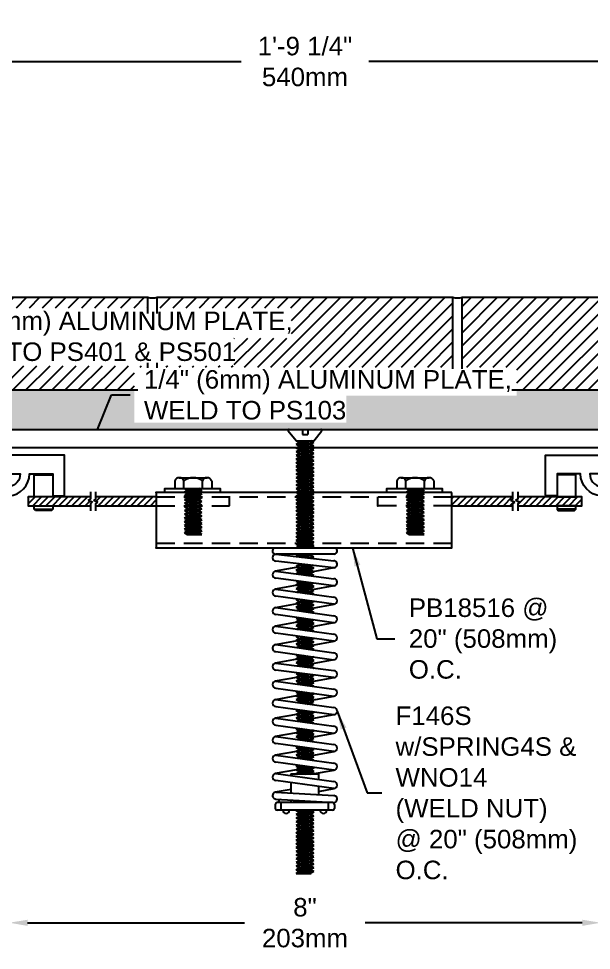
# Model space of a CAD drawing. Header units: inches. Extents: x -6.7 to 44.3, y -5.6 to 9.
# Drawn here: x 4.55 to 12.29, y -5.4 to 7.19 of the extents above; entities that cross this region are included whole.
import ezdxf

# ---------------------------------------------------------------- set-up
doc = ezdxf.new("R2010")
doc.units = ezdxf.units.IN
doc.header["$MEASUREMENT"] = 0
doc.linetypes.add('HIDDEN', pattern=[0.375, 0.25, -0.125])
for name, color, linetype in [('ANCHORS', 4, 'Continuous'), ('CONDITIONS', 1, 'Continuous'), ('DIMENSIONS', 3, 'Continuous'), ('METALS', 7, 'Continuous'), ('TEXT', 2, 'Continuous')]:
    doc.layers.add(name, color=color, linetype=linetype)
doc.styles.add('ARIAL', font='arial.ttf')
doc.dimstyles.new('Arial', dxfattribs={"dimtxt": 0.25, "dimasz": 0.25, "dimexe": 0.25, "dimexo": 0.25, "dimgap": 0.25, "dimtad": 0, "dimtih": 1, "dimtoh": 1, "dimdec": 4, "dimzin": 3, "dimdsep": 46, "dimlunit": 4, "dimtxsty": 'ARIAL', "dimcen": 0.25, "dimadec": 0, "dimazin": 0, "dimtfac": 1, "dimtdec": 4, "dimtofl": 0, "dimtmove": 0, "dimatfit": 3, "dimfxl": 0, "dimfrac": 2, "dimtolj": 1, "dimtzin": 0, "dimarcsym": 0})
pattern_1 = [(45, (-19.82421, -20.599275), (-0.04419417, 0.04419417), [])]

# ---------------------------------------------------------------- blocks, each defined once
blk = doc.blocks.new('PS501')
blk.add_lwpolyline([(1.25, 0.001, 0.389325), (1.524, 0.3), (1.839, 0.3), (1.839, 0), (1.979, 0, 0.414214), (1.999, 0.02), (1.999, 0.55), (0.75, 0.55), (0.75, 0.425), (0, 0.425), (0, 0.3), (1.399, 0.3, -0.371701), (1.25, 0.127), (1.25, 0.001)], format="xyb", close=True)
blk = doc.blocks.new('*D14')
at = {"layer": 'Defpoints', "color": 0}
for p in [(4.42, -4.52), (12.42, -4.52), (12.42, -5.03)]:
    blk.add_point(p, dxfattribs=at)
at = {"layer": 'DIMENSIONS', "color": 0, "lineweight": -2}
for p, q in [((4.42, -4.77), (4.42, -5.28)), ((12.42, -4.77), (12.42, -5.28)), ((4.67, -5.03), (7.604, -5.03)), ((12.17, -5.03), (9.236, -5.03))]:
    blk.add_line(p, q, dxfattribs=at)
at = {"layer": 'DIMENSIONS', "color": 0}
for points in [[(4.67, -4.989), (4.67, -5.072), (4.42, -5.03)], [(12.17, -4.989), (12.17, -5.072), (12.42, -5.03)]]:
    blk.add_solid(points, dxfattribs=at)
at = {"layer": 'DIMENSIONS', "color": 0, "insert": (8.42, -5.03), "char_height": 0.25, "attachment_point": 5, "style": 'ARIAL'}
blk.add_mtext('\\A1;8"\\P203mm', dxfattribs=at)
blk = doc.blocks.new('*D16')
at = {"layer": 'Defpoints', "color": 0}
for p in [(19.06, 6.608), (-2.22, 3.423), (19.06, 3.423)]:
    blk.add_point(p, dxfattribs=at)
at = {"layer": 'DIMENSIONS', "color": 0, "lineweight": -2}
for p, q in [((-2.22, 3.673), (-2.22, 6.858)), ((19.06, 3.673), (19.06, 6.858)), ((-1.97, 6.608), (7.559, 6.608)), ((18.81, 6.608), (9.282, 6.608))]:
    blk.add_line(p, q, dxfattribs=at)
at = {"layer": 'DIMENSIONS', "color": 0}
for points in [[(-1.97, 6.649), (-1.97, 6.566), (-2.22, 6.608)], [(18.81, 6.649), (18.81, 6.566), (19.06, 6.608)]]:
    blk.add_solid(points, dxfattribs=at)
at = {"layer": 'DIMENSIONS', "color": 0, "insert": (8.42, 6.608), "char_height": 0.25, "attachment_point": 5, "style": 'ARIAL'}
blk.add_mtext('\\A1;1\'-9 1/4"\\P540mm', dxfattribs=at)
blk = doc.blocks.new('PIN')
for p, q in [((-0.11, 0.239), (0.14, 0.239)), ((-0.11, -0.226), (0.14, -0.226))]:
    blk.add_line(p, q)
for points in [[(-0.095, 0.254), (0.125, 0.254), (0.14, 0.239), (0.14, -0.057), (-0.11, -0.057), (-0.11, 0.239)], [(-0.095, -0.241), (-0.11, -0.226), (-0.11, -0.181), (0.14, -0.181), (0.14, -0.226), (0.125, -0.241)]]:
    blk.add_lwpolyline(points, close=True)
blk = doc.blocks.new('H1458S')
for p, q in [((-0.188, 0.144), (0.187, 0.144)), ((-0.25, 0.104), (-0.25, 0)), ((-0.25, 0), (0.25, 0)), ((-0.125, 0), (-0.125, 0.104)), ((-0.119, 0), (-0.085, -0.02)), ((-0.085, -0.02), (0.048, 0)), ((0.125, 0), (0.125, 0.104)), ((0.25, 0.104), (0.25, 0)), ((-0.119, -0.05), (0.119, -0.025)), ((-0.119, -0.05), (-0.085, -0.03)), ((-0.119, -0.05), (-0.085, -0.07)), ((-0.119, -0.1), (0.119, -0.075)), ((-0.119, -0.1), (-0.085, -0.08)), ((-0.119, -0.1), (-0.085, -0.12)), ((-0.119, -0.15), (0.119, -0.125)), ((-0.085, -0.03), (0.085, -0.005)), ((-0.085, -0.02), (-0.085, -0.03)), ((-0.085, -0.07), (0.085, -0.045)), ((-0.085, -0.08), (0.085, -0.055)), ((-0.085, -0.07), (-0.085, -0.08)), ((-0.085, -0.12), (0.085, -0.095)), ((-0.085, -0.13), (0.085, -0.105)), ((-0.085, -0.12), (-0.085, -0.13)), ((0.094, 0), (0.085, -0.005)), ((0.119, -0.025), (0.085, -0.005)), ((0.119, -0.025), (0.085, -0.045)), ((0.085, -0.045), (0.085, -0.055)), ((0.119, -0.075), (0.085, -0.055)), ((0.119, -0.075), (0.085, -0.095)), ((0.085, -0.095), (0.085, -0.105)), ((0.119, -0.125), (0.085, -0.105)), ((0.119, -0.125), (0.085, -0.145)), ((-0.119, -0.15), (-0.085, -0.13)), ((-0.119, -0.15), (-0.085, -0.17)), ((-0.119, -0.2), (0.119, -0.175)), ((-0.119, -0.2), (-0.085, -0.18)), ((-0.119, -0.2), (-0.085, -0.22)), ((-0.119, -0.25), (0.119, -0.225)), ((-0.119, -0.25), (-0.085, -0.23)), ((-0.119, -0.25), (-0.085, -0.27)), ((-0.085, -0.17), (0.085, -0.145)), ((-0.085, -0.18), (0.085, -0.155)), ((-0.085, -0.17), (-0.085, -0.18)), ((-0.085, -0.22), (0.085, -0.195)), ((-0.085, -0.23), (0.085, -0.205)), ((-0.085, -0.22), (-0.085, -0.23)), ((-0.085, -0.27), (0.085, -0.245)), ((0.085, -0.145), (0.085, -0.155)), ((0.119, -0.175), (0.085, -0.155)), ((0.119, -0.175), (0.085, -0.195)), ((0.085, -0.195), (0.085, -0.205)), ((0.119, -0.225), (0.085, -0.205)), ((0.119, -0.225), (0.085, -0.245)), ((0.085, -0.245), (0.085, -0.255)), ((-0.119, -0.3), (0.119, -0.275)), ((-0.119, -0.3), (-0.085, -0.28)), ((-0.119, -0.3), (-0.085, -0.32)), ((-0.119, -0.35), (0.119, -0.325)), ((-0.119, -0.35), (-0.085, -0.33)), ((-0.119, -0.35), (-0.085, -0.37)), ((-0.119, -0.4), (0.119, -0.375)), ((-0.085, -0.28), (0.085, -0.255)), ((-0.085, -0.27), (-0.085, -0.28)), ((-0.085, -0.32), (0.085, -0.295)), ((-0.085, -0.33), (0.085, -0.305)), ((-0.085, -0.32), (-0.085, -0.33)), ((-0.085, -0.37), (0.085, -0.345)), ((-0.085, -0.38), (0.085, -0.355)), ((-0.085, -0.37), (-0.085, -0.38)), ((0.119, -0.275), (0.085, -0.255)), ((0.119, -0.275), (0.085, -0.295)), ((0.085, -0.295), (0.085, -0.305)), ((0.119, -0.325), (0.085, -0.305)), ((0.119, -0.325), (0.085, -0.345)), ((0.085, -0.345), (0.085, -0.355)), ((0.119, -0.375), (0.085, -0.355)), ((0.119, -0.375), (0.085, -0.395)), ((-0.119, -0.4), (-0.085, -0.38)), ((-0.119, -0.4), (-0.085, -0.42)), ((-0.119, -0.45), (0.119, -0.425)), ((-0.119, -0.45), (-0.085, -0.43)), ((-0.119, -0.45), (-0.085, -0.47)), ((-0.119, -0.5), (0.119, -0.475)), ((-0.119, -0.5), (-0.085, -0.48)), ((-0.119, -0.5), (-0.085, -0.52)), ((-0.085, -0.42), (0.085, -0.395)), ((-0.085, -0.43), (0.085, -0.405)), ((-0.085, -0.42), (-0.085, -0.43)), ((-0.085, -0.47), (0.085, -0.445)), ((-0.085, -0.48), (0.085, -0.455)), ((-0.085, -0.47), (-0.085, -0.48)), ((-0.085, -0.52), (0.085, -0.495)), ((0.085, -0.395), (0.085, -0.405)), ((0.119, -0.425), (0.085, -0.405)), ((0.119, -0.425), (0.085, -0.445)), ((0.085, -0.445), (0.085, -0.455)), ((0.119, -0.475), (0.085, -0.455)), ((0.119, -0.475), (0.085, -0.495)), ((0.085, -0.495), (0.085, -0.505)), ((-0.119, -0.55), (0.119, -0.525)), ((-0.119, -0.55), (-0.085, -0.53)), ((-0.119, -0.55), (-0.085, -0.57)), ((-0.119, -0.6), (0.119, -0.575)), ((-0.119, -0.6), (-0.085, -0.58)), ((-0.119, -0.6), (-0.085, -0.62)), ((-0.085, -0.53), (0.085, -0.505)), ((-0.085, -0.52), (-0.085, -0.53)), ((-0.085, -0.57), (0.085, -0.545)), ((-0.085, -0.58), (0.085, -0.555)), ((-0.085, -0.57), (-0.085, -0.58)), ((-0.085, -0.62), (0.085, -0.595)), ((-0.085, -0.62), (-0.085, -0.625)), ((-0.085, -0.625), (0.119, -0.625)), ((-0.048, -0.625), (0.085, -0.605)), ((0.119, -0.525), (0.085, -0.505)), ((0.119, -0.525), (0.085, -0.545)), ((0.085, -0.545), (0.085, -0.555)), ((0.119, -0.575), (0.085, -0.555)), ((0.119, -0.575), (0.085, -0.595)), ((0.085, -0.595), (0.085, -0.605)), ((0.119, -0.625), (0.085, -0.605))]:
    blk.add_line(p, q)
for centre, radius, start, end in [((-0.188, 0.075), 0.0688, 24.7615, 155.2385), ((0, -0.071), 0.215, 54.5107, 125.4893), ((0.187, 0.075), 0.0688, 24.7615, 155.2385)]:
    blk.add_arc(centre, radius, start, end)
blk = doc.blocks.new('PINBAR')
h = blk.add_hatch()
h.set_pattern_fill('ANSI31', color=256, scale=0.5, style=0)
h.set_pattern_definition(pattern_1)
h.paths.add_polyline_path([(-1.99, -0.12), (-1.99, 0), (-2.809, 0), (-2.809, -0.03), (-2.838, -0.049), (-2.781, -0.071), (-2.809, -0.09), (-2.809, -0.12)])
h.paths.add_polyline_path([(-3.722, 0), (-3.722, -0.12), (-2.879, -0.12), (-2.879, -0.09), (-2.851, -0.071), (-2.908, -0.049), (-2.879, -0.03), (-2.879, 0)])
h = blk.add_hatch()
h.set_pattern_fill('ANSI31', color=256, scale=0.5, style=0)
h.set_pattern_definition(pattern_1)
h.paths.add_polyline_path([(2.899, 0), (2.899, -0.03), (2.87, -0.049), (2.928, -0.071), (2.899, -0.09), (2.899, -0.12), (3.766, -0.12), (3.766, 0)])
h.paths.add_polyline_path([(2.009, 0), (2.009, -0.12), (2.829, -0.12), (2.829, -0.09), (2.858, -0.071), (2.8, -0.049), (2.829, -0.03), (2.829, 0)])
for p, q in [((-2.879, 0.07), (-2.879, -0.03)), ((-2.809, 0.07), (-2.809, -0.03)), ((-0.999, -0.12), (-0.999, 0)), ((2.829, 0.07), (2.829, -0.03)), ((2.899, 0.07), (2.899, -0.03)), ((-2.879, -0.03), (-2.908, -0.049)), ((-2.851, -0.071), (-2.908, -0.049)), ((-2.879, -0.09), (-2.851, -0.071)), ((-2.879, -0.09), (-2.879, -0.19)), ((-2.809, -0.03), (-2.838, -0.049)), ((-2.781, -0.071), (-2.838, -0.049)), ((-2.809, -0.09), (-2.781, -0.071)), ((-2.809, -0.09), (-2.809, -0.19)), ((2.829, -0.03), (2.8, -0.049)), ((2.858, -0.071), (2.8, -0.049)), ((2.829, -0.09), (2.858, -0.071)), ((2.829, -0.09), (2.829, -0.19)), ((2.899, -0.03), (2.87, -0.049)), ((2.928, -0.071), (2.87, -0.049)), ((2.899, -0.09), (2.928, -0.071)), ((2.899, -0.09), (2.899, -0.19))]:
    blk.add_line(p, q)
at = {"linetype": 'HIDDEN'}
blk.add_line((-1.99, -0.12), (-0.999, -0.12), dxfattribs=at)
blk.add_lwpolyline([(-1.875, 0.062), (-1.875, 0.115), (-1.125, 0.115), (-1.125, 0.062)], close=True)
at = {"linetype": 'ByBlock'}
for p in [(-1.99, 0.062), (-1.99, -0.688)]:
    blk.add_point(p, dxfattribs=at)
at = {"layer": 'ANCHORS'}
for points in [[(-2.879, 0), (-3.722, 0), (-3.722, -0.12), (-2.879, -0.12)], [(-1.99, 0), (-2.809, 0)], [(2.829, 0), (2.009, 0)], [(2.899, -0.12), (3.766, -0.12), (3.766, 0), (2.899, 0)], [(-2.809, -0.12), (-1.99, -0.12)], [(2.009, -0.12), (2.829, -0.12)]]:
    blk.add_lwpolyline(points, dxfattribs=at)
at = {"layer": 'METALS', "linetype": 'HIDDEN'}
for p, q in [((-1.99, 0), (2.009, 0)), ((1.005, -0.12), (1.005, 0)), ((2.009, -0.12), (1.005, -0.12)), ((-1.99, -0.626), (2.009, -0.626))]:
    blk.add_line(p, q, dxfattribs=at)
at = {"layer": 'METALS'}
blk.add_line((-1.99, -0.688), (2.009, -0.688), dxfattribs=at)
for points in [[(2.009, 0.062), (-1.99, 0.062), (-1.99, -0.687), (2.009, -0.687)], [(1.127, 0.062), (1.127, 0.115), (1.877, 0.115), (1.877, 0.062)]]:
    blk.add_lwpolyline(points, close=True, dxfattribs=at)
at = {"layer": 'METALS', "linetype": 'HIDDEN'}
blk.add_point((1.005, -0.12), dxfattribs=at)
at = {"layer": 'ANCHORS'}
for name, p in [('PIN', (-3.529, 0.059)), ('H1458S', (-1.49, 0.115)), ('H1458S', (1.512, 0.115))]:
    blk.add_blockref(name, p, dxfattribs=at)
at = {"layer": 'ANCHORS', "xscale": -1}
blk.add_blockref('PIN', (3.572, 0.059), dxfattribs=at)
blk = doc.blocks.new('spring4s')
blk.add_line((6.613, -12.434), (7.443, -12.434))
at = {"layer": 'ANCHORS'}
for p, q in [((7.427, -12.521), (6.638, -12.521)), ((6.638, -12.521), (7.419, -12.61)), ((6.934, -12.697), (6.629, -12.752)), ((7.419, -12.704), (6.638, -12.614)), ((7.142, -12.755), (7.427, -12.703)), ((6.638, -12.751), (7.419, -12.853)), ((6.924, -12.941), (6.629, -12.994)), ((7.419, -12.947), (6.638, -12.845)), ((7.132, -12.999), (7.427, -12.946)), ((6.638, -12.993), (7.419, -13.103)), ((7.419, -13.197), (6.638, -13.087)), ((6.924, -13.191), (6.629, -13.244)), ((7.132, -13.249), (7.427, -13.196)), ((6.638, -13.243), (7.419, -13.353)), ((7.419, -13.447), (6.638, -13.337)), ((6.924, -13.441), (6.629, -13.494)), ((7.132, -13.499), (7.427, -13.446)), ((6.638, -13.493), (7.419, -13.603)), ((7.419, -13.697), (6.638, -13.587)), ((6.924, -13.691), (6.629, -13.744)), ((7.132, -13.749), (7.427, -13.696)), ((6.638, -13.743), (7.419, -13.853)), ((6.638, -13.837), (7.419, -13.947)), ((6.924, -13.941), (6.629, -13.994)), ((7.132, -13.999), (7.427, -13.946)), ((6.638, -13.993), (7.419, -14.095)), ((7.419, -14.189), (6.638, -14.087)), ((6.914, -14.186), (6.629, -14.237)), ((7.122, -14.243), (7.427, -14.188)), ((6.638, -14.236), (7.419, -14.345)), ((6.638, -14.33), (7.419, -14.439)), ((6.914, -14.436), (6.629, -14.487)), ((7.122, -14.493), (7.427, -14.438)), ((6.638, -14.486), (7.419, -14.595)), ((6.638, -14.58), (7.419, -14.689)), ((6.914, -14.686), (6.629, -14.737)), ((7.122, -14.743), (7.427, -14.688)), ((6.638, -14.736), (7.419, -14.845)), ((6.638, -14.83), (7.419, -14.939)), ((6.914, -14.936), (6.629, -14.987)), ((7.122, -14.993), (7.427, -14.938)), ((6.638, -14.986), (7.419, -15.095)), ((7.419, -15.189), (6.638, -15.08)), ((6.914, -15.186), (6.629, -15.237)), ((6.638, -15.236), (7.419, -15.345)), ((7.122, -15.243), (7.427, -15.188)), ((7.419, -15.439), (6.638, -15.33)), ((6.914, -15.436), (6.629, -15.487)), ((6.638, -15.486), (7.419, -15.595)), ((7.131, -15.491), (7.427, -15.438)), ((7.419, -15.689), (6.638, -15.58)), ((6.842, -15.699), (6.629, -15.737)), ((6.638, -15.736), (7.419, -15.783)), ((7.215, -15.726), (7.427, -15.688)), ((6.638, -15.83), (7.419, -15.876))]:
    blk.add_line(p, q, dxfattribs=at)
for centre, radius, start, end in [((6.638, -12.474), 0.0468, 122.1914, 270), ((7.419, -12.475), 0.0469, 280.1922, 59.1773), ((6.638, -12.568), 0.0468, 90, 270), ((7.419, -12.657), 0.0469, 254.0487, 90), ((6.638, -12.798), 0.0468, 90, 270), ((7.419, -12.9), 0.0469, 254.7386, 90), ((6.638, -13.04), 0.0468, 90, 270), ((7.419, -13.15), 0.0469, 270, 90), ((6.638, -13.29), 0.0468, 90, 270), ((7.419, -13.4), 0.0469, 270, 90), ((6.638, -13.54), 0.0468, 90, 270), ((7.419, -13.65), 0.0469, 270, 90), ((6.638, -13.79), 0.0468, 74.0728, 270), ((7.419, -13.9), 0.0469, 270, 90), ((6.638, -14.04), 0.0468, 90, 270), ((7.419, -14.142), 0.0469, 270, 90), ((6.638, -14.283), 0.0468, 90, 270), ((7.419, -14.392), 0.0469, 270, 90), ((6.638, -14.533), 0.0468, 90, 270), ((7.419, -14.642), 0.0469, 270, 90), ((6.638, -14.783), 0.0468, 90, 270), ((7.419, -14.892), 0.0469, 270, 90), ((6.638, -15.033), 0.0468, 90, 270), ((7.419, -15.142), 0.0469, 270, 90), ((6.638, -15.283), 0.0468, 90, 270), ((7.419, -15.392), 0.0469, 270, 90), ((6.638, -15.533), 0.0468, 90, 270), ((7.419, -15.642), 0.0469, 270, 90), ((6.638, -15.783), 0.0468, 83.145, 269.9939), ((6.716, -15.876), 0.0469, 112.3586, 180), ((7.419, -15.83), 0.0469, 263.1206, 90)]:
    blk.add_arc(centre, radius, start, end, dxfattribs=at)
blk = doc.blocks.new('WN014')
for p, q in [((10.175, -16.111), (10.548, -16.111)), ((10.175, -16.111), (10.175, -16.134)), ((10.548, -16.111), (10.548, -16.186)), ((10.175, -16.228), (10.175, -16.368)), ((10.548, -16.28), (10.548, -16.39)), ((10.175, -16.461), (10.175, -16.496)), ((10.548, -16.484), (10.548, -16.496)), ((9.962, -16.521), (9.962, -16.576)), ((10.737, -16.496), (9.987, -16.496)), ((10.737, -16.601), (9.987, -16.601)), ((10.042, -16.601), (10.042, -16.496)), ((10.682, -16.601), (10.682, -16.496)), ((10.762, -16.521), (10.762, -16.576))]:
    blk.add_line(p, q)
for centre, radius, start, end in [((9.987, -16.521), 0.025, 90, 180), ((9.987, -16.576), 0.025, 180, 270), ((10.111, -16.601), 0.045, 180, 0), ((10.613, -16.601), 0.045, 180, 0), ((10.737, -16.521), 0.025, 0, 90), ((10.737, -16.576), 0.025, 270, 0)]:
    blk.add_arc(centre, radius, start, end)
blk = doc.blocks.new('F146')
at = {"layer": 'ANCHORS'}
for p, q in [((6.817, -10.949), (6.995, -10.949)), ((6.995, -10.949), (6.995, -11.017)), ((7.067, -10.949), (7.245, -10.949)), ((7.067, -10.949), (7.067, -11.017)), ((6.912, -11.104), (6.805, -10.973)), ((6.995, -11.017), (7.067, -11.017)), ((7.15, -11.104), (7.256, -10.973)), ((6.912, -11.104), (7.15, -11.104)), ((6.912, -11.104), (6.946, -11.118)), ((6.912, -11.149), (7.15, -11.124)), ((6.912, -11.149), (6.946, -11.129)), ((6.912, -11.149), (6.946, -11.168)), ((6.912, -11.199), (7.15, -11.174)), ((6.912, -11.199), (6.946, -11.179)), ((6.912, -11.199), (6.946, -11.218)), ((6.946, -11.129), (7.116, -11.104)), ((6.946, -11.118), (7.116, -11.104)), ((6.946, -11.118), (6.946, -11.129)), ((6.946, -11.168), (7.116, -11.143)), ((6.946, -11.179), (7.116, -11.154)), ((6.946, -11.168), (6.946, -11.179)), ((6.946, -11.218), (7.116, -11.193)), ((6.946, -11.229), (7.116, -11.204)), ((7.15, -11.124), (7.116, -11.104)), ((7.15, -11.124), (7.116, -11.143)), ((7.116, -11.143), (7.116, -11.154)), ((7.15, -11.174), (7.116, -11.154)), ((7.15, -11.174), (7.116, -11.193)), ((7.116, -11.193), (7.116, -11.204)), ((7.15, -11.224), (7.116, -11.204)), ((6.912, -11.249), (7.15, -11.224)), ((6.912, -11.249), (6.946, -11.229)), ((6.912, -11.249), (6.946, -11.268)), ((6.912, -11.299), (7.15, -11.274)), ((6.912, -11.299), (6.946, -11.279)), ((6.912, -11.299), (6.946, -11.318)), ((6.912, -11.349), (7.15, -11.324)), ((6.912, -11.349), (6.946, -11.329)), ((6.946, -11.218), (6.946, -11.229)), ((6.946, -11.268), (7.116, -11.243)), ((6.946, -11.279), (7.116, -11.254)), ((6.946, -11.268), (6.946, -11.279)), ((6.946, -11.318), (7.116, -11.293)), ((6.946, -11.329), (7.116, -11.304)), ((6.946, -11.318), (6.946, -11.329)), ((7.15, -11.224), (7.116, -11.243)), ((7.116, -11.243), (7.116, -11.254)), ((7.15, -11.274), (7.116, -11.254)), ((7.15, -11.274), (7.116, -11.293)), ((7.116, -11.293), (7.116, -11.304)), ((7.15, -11.324), (7.116, -11.304)), ((7.15, -11.324), (7.116, -11.343)), ((6.912, -11.349), (6.946, -11.368)), ((6.912, -11.399), (7.15, -11.374)), ((6.912, -11.399), (6.946, -11.379)), ((6.912, -11.399), (6.946, -11.418)), ((6.912, -11.449), (7.15, -11.424)), ((6.912, -11.449), (6.946, -11.429)), ((6.912, -11.449), (6.946, -11.468)), ((6.946, -11.368), (7.116, -11.343)), ((6.946, -11.379), (7.116, -11.354)), ((6.946, -11.368), (6.946, -11.379)), ((6.946, -11.418), (7.116, -11.393)), ((6.946, -11.429), (7.116, -11.404)), ((6.946, -11.418), (6.946, -11.429)), ((6.946, -11.468), (7.116, -11.443)), ((6.946, -11.479), (7.116, -11.454)), ((7.116, -11.343), (7.116, -11.354)), ((7.15, -11.374), (7.116, -11.354)), ((7.15, -11.374), (7.116, -11.393)), ((7.116, -11.393), (7.116, -11.404)), ((7.15, -11.424), (7.116, -11.404)), ((7.15, -11.424), (7.116, -11.443)), ((7.116, -11.443), (7.116, -11.454)), ((7.15, -11.474), (7.116, -11.454)), ((6.912, -11.499), (7.15, -11.474)), ((6.912, -11.499), (6.946, -11.479)), ((6.912, -11.499), (6.946, -11.518)), ((6.912, -11.549), (7.15, -11.524)), ((6.912, -11.549), (6.946, -11.529)), ((6.912, -11.549), (6.946, -11.568)), ((6.912, -11.599), (7.15, -11.574)), ((6.912, -11.599), (6.946, -11.579)), ((6.946, -11.468), (6.946, -11.479)), ((6.946, -11.518), (7.116, -11.493)), ((6.946, -11.529), (7.116, -11.504)), ((6.946, -11.518), (6.946, -11.529)), ((6.946, -11.568), (7.116, -11.543)), ((6.946, -11.579), (7.116, -11.554)), ((6.946, -11.568), (6.946, -11.579)), ((7.15, -11.474), (7.116, -11.493)), ((7.116, -11.493), (7.116, -11.504)), ((7.15, -11.524), (7.116, -11.504)), ((7.15, -11.524), (7.116, -11.543)), ((7.116, -11.543), (7.116, -11.554)), ((7.15, -11.574), (7.116, -11.554)), ((7.15, -11.574), (7.116, -11.593)), ((6.912, -11.599), (6.946, -11.618)), ((6.912, -11.649), (7.15, -11.624)), ((6.912, -11.649), (6.946, -11.629)), ((6.912, -11.649), (6.946, -11.668)), ((6.912, -11.699), (7.15, -11.674)), ((6.912, -11.699), (6.946, -11.679)), ((6.912, -11.699), (6.946, -11.718)), ((6.946, -11.618), (7.116, -11.593)), ((6.946, -11.629), (7.116, -11.604)), ((6.946, -11.618), (6.946, -11.629)), ((6.946, -11.668), (7.116, -11.643)), ((6.946, -11.679), (7.116, -11.654)), ((6.946, -11.668), (6.946, -11.679)), ((6.946, -11.718), (7.116, -11.693)), ((6.946, -11.729), (7.116, -11.704)), ((7.116, -11.593), (7.116, -11.604)), ((7.15, -11.624), (7.116, -11.604)), ((7.15, -11.624), (7.116, -11.643)), ((7.116, -11.643), (7.116, -11.654)), ((7.15, -11.674), (7.116, -11.654)), ((7.15, -11.674), (7.116, -11.693)), ((7.116, -11.693), (7.116, -11.704)), ((7.15, -11.724), (7.116, -11.704)), ((6.912, -11.749), (7.15, -11.724)), ((6.912, -11.749), (6.946, -11.729)), ((6.912, -11.749), (6.946, -11.768)), ((6.912, -11.799), (7.15, -11.774)), ((6.912, -11.799), (6.946, -11.779)), ((6.912, -11.799), (6.946, -11.818)), ((6.912, -11.849), (7.15, -11.824)), ((6.912, -11.849), (6.946, -11.829)), ((6.946, -11.718), (6.946, -11.729)), ((6.946, -11.768), (7.116, -11.743)), ((6.946, -11.779), (7.116, -11.754)), ((6.946, -11.768), (6.946, -11.779)), ((6.946, -11.818), (7.116, -11.793)), ((6.946, -11.829), (7.116, -11.804)), ((6.946, -11.818), (6.946, -11.829)), ((7.15, -11.724), (7.116, -11.743)), ((7.116, -11.743), (7.116, -11.754)), ((7.15, -11.774), (7.116, -11.754)), ((7.15, -11.774), (7.116, -11.793)), ((7.116, -11.793), (7.116, -11.804)), ((7.15, -11.824), (7.116, -11.804)), ((7.15, -11.824), (7.116, -11.843)), ((6.912, -11.849), (6.946, -11.868)), ((6.912, -11.899), (7.15, -11.874)), ((6.912, -11.899), (6.946, -11.879)), ((6.912, -11.899), (6.946, -11.918)), ((6.912, -11.949), (7.15, -11.924)), ((6.912, -11.949), (6.946, -11.929)), ((6.912, -11.949), (6.946, -11.968)), ((6.946, -11.868), (7.116, -11.843)), ((6.946, -11.879), (7.116, -11.854)), ((6.946, -11.868), (6.946, -11.879)), ((6.946, -11.918), (7.116, -11.893)), ((6.946, -11.929), (7.116, -11.904)), ((6.946, -11.918), (6.946, -11.929)), ((6.946, -11.968), (7.116, -11.943)), ((6.946, -11.979), (7.116, -11.954)), ((7.116, -11.843), (7.116, -11.854)), ((7.15, -11.874), (7.116, -11.854)), ((7.15, -11.874), (7.116, -11.893)), ((7.116, -11.893), (7.116, -11.904)), ((7.15, -11.924), (7.116, -11.904)), ((7.15, -11.924), (7.116, -11.943)), ((7.116, -11.943), (7.116, -11.954)), ((7.15, -11.974), (7.116, -11.954)), ((6.912, -11.999), (7.15, -11.974)), ((6.912, -11.999), (6.946, -11.979)), ((6.912, -11.999), (6.946, -12.018)), ((6.912, -12.049), (7.15, -12.024)), ((6.912, -12.049), (6.946, -12.029)), ((6.912, -12.049), (6.946, -12.068)), ((6.912, -12.099), (7.15, -12.074)), ((6.912, -12.099), (6.946, -12.079)), ((6.946, -11.968), (6.946, -11.979)), ((6.946, -12.018), (7.116, -11.993)), ((6.946, -12.029), (7.116, -12.004)), ((6.946, -12.018), (6.946, -12.029)), ((6.946, -12.068), (7.116, -12.043)), ((6.946, -12.079), (7.116, -12.054)), ((6.946, -12.068), (6.946, -12.079)), ((7.15, -11.974), (7.116, -11.993)), ((7.116, -11.993), (7.116, -12.004)), ((7.15, -12.024), (7.116, -12.004)), ((7.15, -12.024), (7.116, -12.043)), ((7.116, -12.043), (7.116, -12.054)), ((7.15, -12.074), (7.116, -12.054)), ((7.15, -12.074), (7.116, -12.093)), ((6.912, -12.099), (6.946, -12.118)), ((6.912, -12.149), (7.15, -12.124)), ((6.912, -12.149), (6.946, -12.129)), ((6.912, -12.149), (6.946, -12.168)), ((6.912, -12.199), (7.15, -12.174)), ((6.912, -12.199), (6.946, -12.179)), ((6.912, -12.199), (6.946, -12.218)), ((6.946, -12.118), (7.116, -12.093)), ((6.946, -12.129), (7.116, -12.104)), ((6.946, -12.118), (6.946, -12.129)), ((6.946, -12.168), (7.116, -12.143)), ((6.946, -12.179), (7.116, -12.154)), ((6.946, -12.168), (6.946, -12.179)), ((6.946, -12.218), (7.116, -12.193)), ((6.946, -12.229), (7.116, -12.204)), ((7.116, -12.093), (7.116, -12.104)), ((7.15, -12.124), (7.116, -12.104)), ((7.15, -12.124), (7.116, -12.143)), ((7.116, -12.143), (7.116, -12.154)), ((7.15, -12.174), (7.116, -12.154)), ((7.15, -12.174), (7.116, -12.193)), ((7.116, -12.193), (7.116, -12.204)), ((7.15, -12.224), (7.116, -12.204)), ((6.912, -12.249), (7.15, -12.224)), ((6.912, -12.249), (6.946, -12.229)), ((6.912, -12.249), (6.946, -12.268)), ((6.912, -12.299), (7.15, -12.274)), ((6.912, -12.299), (6.946, -12.279)), ((6.912, -12.299), (6.946, -12.318)), ((6.912, -12.349), (7.15, -12.324)), ((6.912, -12.349), (6.946, -12.329)), ((6.946, -12.218), (6.946, -12.229)), ((6.946, -12.268), (7.116, -12.243)), ((6.946, -12.279), (7.116, -12.254)), ((6.946, -12.268), (6.946, -12.279)), ((6.946, -12.318), (7.116, -12.293)), ((6.946, -12.329), (7.116, -12.304)), ((6.946, -12.318), (6.946, -12.329)), ((7.15, -12.224), (7.116, -12.243)), ((7.116, -12.243), (7.116, -12.254)), ((7.15, -12.274), (7.116, -12.254)), ((7.15, -12.274), (7.116, -12.293)), ((7.116, -12.293), (7.116, -12.304)), ((7.15, -12.324), (7.116, -12.304)), ((7.15, -12.324), (7.116, -12.343)), ((6.912, -12.349), (6.946, -12.368)), ((6.912, -12.399), (7.15, -12.374)), ((6.912, -12.399), (6.946, -12.379)), ((6.912, -12.399), (6.946, -12.418)), ((6.912, -12.449), (7.15, -12.424)), ((6.912, -12.449), (6.946, -12.429)), ((6.912, -12.449), (6.946, -12.468)), ((6.946, -12.368), (7.116, -12.343)), ((6.946, -12.379), (7.116, -12.354)), ((6.946, -12.368), (6.946, -12.379)), ((6.946, -12.418), (7.116, -12.393)), ((6.946, -12.429), (7.116, -12.404)), ((6.946, -12.418), (6.946, -12.429)), ((6.946, -12.468), (7.116, -12.443)), ((6.946, -12.479), (7.116, -12.454)), ((7.116, -12.343), (7.116, -12.354)), ((7.15, -12.374), (7.116, -12.354)), ((7.15, -12.374), (7.116, -12.393)), ((7.116, -12.393), (7.116, -12.404)), ((7.15, -12.424), (7.116, -12.404)), ((7.15, -12.424), (7.116, -12.443)), ((7.116, -12.443), (7.116, -12.454)), ((7.15, -12.474), (7.116, -12.454)), ((6.912, -12.499), (7.15, -12.474)), ((6.912, -12.499), (6.946, -12.479)), ((6.912, -12.499), (6.946, -12.518)), ((6.912, -12.549), (7.15, -12.524)), ((6.912, -12.549), (6.946, -12.529)), ((6.946, -12.468), (6.946, -12.479)), ((6.946, -12.518), (7.116, -12.493)), ((6.946, -12.529), (7.116, -12.504)), ((6.946, -12.518), (6.946, -12.529)), ((7.08, -12.549), (7.116, -12.543)), ((7.15, -12.474), (7.116, -12.493)), ((7.116, -12.493), (7.116, -12.504)), ((7.15, -12.524), (7.116, -12.504)), ((7.15, -12.524), (7.116, -12.543)), ((7.116, -12.543), (7.116, -12.549)), ((6.912, -12.649), (7.042, -12.635)), ((6.912, -12.649), (6.935, -12.635)), ((6.912, -12.649), (6.946, -12.668)), ((6.946, -12.668), (7.116, -12.643)), ((6.946, -12.668), (6.946, -12.67)), ((6.979, -12.674), (7.116, -12.654)), ((7.059, -12.683), (7.15, -12.674)), ((7.13, -12.635), (7.116, -12.643)), ((7.116, -12.643), (7.116, -12.654)), ((7.15, -12.674), (7.116, -12.654)), ((7.15, -12.674), (7.121, -12.691)), ((6.912, -12.799), (6.946, -12.779)), ((6.912, -12.799), (7.087, -12.78)), ((6.912, -12.799), (6.946, -12.818)), ((6.912, -12.849), (7.15, -12.824)), ((6.912, -12.849), (6.946, -12.829)), ((6.936, -12.763), (6.946, -12.768)), ((6.946, -12.768), (6.962, -12.766)), ((6.946, -12.768), (6.946, -12.779)), ((6.946, -12.779), (7.003, -12.771)), ((6.946, -12.818), (7.116, -12.793)), ((6.946, -12.829), (7.116, -12.804)), ((6.946, -12.818), (6.946, -12.829)), ((6.946, -12.868), (7.116, -12.843)), ((7.13, -12.785), (7.116, -12.793)), ((7.116, -12.793), (7.116, -12.804)), ((7.15, -12.824), (7.116, -12.804)), ((7.15, -12.824), (7.116, -12.843)), ((7.116, -12.843), (7.116, -12.854)), ((6.912, -12.849), (6.946, -12.868)), ((6.912, -12.899), (7.15, -12.874)), ((6.912, -12.899), (6.946, -12.879)), ((6.912, -12.899), (6.917, -12.902)), ((6.946, -12.879), (7.116, -12.854)), ((6.946, -12.868), (6.946, -12.879)), ((6.992, -12.912), (7.116, -12.893)), ((7.031, -12.917), (7.116, -12.904)), ((7.115, -12.928), (7.15, -12.924)), ((7.15, -12.874), (7.116, -12.854)), ((7.15, -12.874), (7.116, -12.893)), ((7.116, -12.893), (7.116, -12.904)), ((7.15, -12.924), (7.116, -12.904)), ((7.15, -12.924), (7.138, -12.931)), ((6.912, -12.999), (6.918, -12.995)), ((6.912, -12.999), (6.929, -12.997)), ((6.912, -12.999), (6.946, -13.018)), ((6.912, -13.049), (7.141, -13.025)), ((6.912, -13.049), (6.946, -13.029)), ((6.912, -13.049), (6.946, -13.068)), ((6.912, -13.099), (7.15, -13.074)), ((6.912, -13.099), (6.946, -13.079)), ((6.946, -13.018), (7.015, -13.008)), ((6.946, -13.029), (7.054, -13.013)), ((6.946, -13.018), (6.946, -13.029)), ((6.946, -13.068), (7.116, -13.043)), ((6.946, -13.079), (7.116, -13.054)), ((6.946, -13.068), (6.946, -13.079)), ((6.946, -13.118), (7.116, -13.093)), ((7.147, -13.025), (7.116, -13.043)), ((7.116, -13.043), (7.116, -13.054)), ((7.15, -13.074), (7.116, -13.054)), ((7.15, -13.074), (7.116, -13.093)), ((7.116, -13.093), (7.116, -13.104)), ((6.912, -13.099), (6.946, -13.118)), ((6.915, -13.147), (6.946, -13.129)), ((6.923, -13.148), (7.15, -13.124)), ((6.946, -13.129), (7.116, -13.104)), ((6.946, -13.118), (6.946, -13.129)), ((7.007, -13.159), (7.116, -13.143)), ((7.044, -13.165), (7.116, -13.154)), ((7.15, -13.124), (7.116, -13.104)), ((7.15, -13.124), (7.116, -13.143)), ((7.116, -13.143), (7.116, -13.154)), ((7.15, -13.174), (7.116, -13.154)), ((7.127, -13.176), (7.15, -13.174)), ((7.15, -13.174), (7.142, -13.178)), ((6.912, -13.249), (6.924, -13.242)), ((6.912, -13.249), (6.948, -13.245)), ((6.912, -13.249), (6.946, -13.268)), ((6.912, -13.299), (7.15, -13.274)), ((6.912, -13.299), (6.946, -13.279)), ((6.912, -13.299), (6.946, -13.318)), ((6.912, -13.349), (7.15, -13.324)), ((6.912, -13.349), (6.946, -13.329)), ((6.946, -13.268), (7.029, -13.256)), ((6.946, -13.279), (7.066, -13.261)), ((6.946, -13.268), (6.946, -13.279)), ((6.946, -13.318), (7.116, -13.293)), ((6.946, -13.329), (7.116, -13.304)), ((6.946, -13.318), (6.946, -13.329)), ((6.946, -13.368), (7.116, -13.343)), ((7.15, -13.274), (7.116, -13.293)), ((7.116, -13.293), (7.116, -13.304)), ((7.15, -13.324), (7.116, -13.304)), ((7.15, -13.324), (7.116, -13.343)), ((7.116, -13.343), (7.116, -13.354)), ((7.15, -13.274), (7.148, -13.273)), ((6.912, -13.349), (6.946, -13.368)), ((6.915, -13.397), (6.946, -13.379)), ((6.923, -13.398), (7.15, -13.374)), ((6.946, -13.379), (7.116, -13.354)), ((6.946, -13.368), (6.946, -13.379)), ((7.007, -13.409), (7.116, -13.393)), ((7.044, -13.415), (7.116, -13.404)), ((7.15, -13.374), (7.116, -13.354)), ((7.15, -13.374), (7.116, -13.393)), ((7.116, -13.393), (7.116, -13.404)), ((7.15, -13.424), (7.116, -13.404)), ((7.127, -13.426), (7.15, -13.424)), ((7.15, -13.424), (7.142, -13.428)), ((6.912, -13.499), (6.924, -13.492)), ((6.912, -13.499), (6.948, -13.495)), ((6.912, -13.499), (6.946, -13.518)), ((6.912, -13.549), (7.15, -13.524)), ((6.912, -13.549), (6.946, -13.529)), ((6.912, -13.549), (6.946, -13.568)), ((6.912, -13.599), (7.15, -13.574)), ((6.912, -13.599), (6.946, -13.579)), ((6.912, -13.599), (6.946, -13.618)), ((6.946, -13.518), (7.029, -13.506)), ((6.946, -13.529), (7.066, -13.511)), ((6.946, -13.518), (6.946, -13.529)), ((6.946, -13.568), (7.116, -13.543)), ((6.946, -13.579), (7.116, -13.554)), ((6.946, -13.568), (6.946, -13.579)), ((6.946, -13.618), (7.116, -13.593)), ((7.15, -13.524), (7.116, -13.543)), ((7.116, -13.543), (7.116, -13.554)), ((7.15, -13.574), (7.116, -13.554)), ((7.15, -13.574), (7.116, -13.593)), ((7.116, -13.593), (7.116, -13.604)), ((7.15, -13.524), (7.148, -13.523)), ((6.915, -13.647), (6.946, -13.629)), ((6.923, -13.648), (7.15, -13.624)), ((6.946, -13.629), (7.116, -13.604)), ((6.946, -13.618), (6.946, -13.629)), ((7.007, -13.659), (7.116, -13.643)), ((7.044, -13.665), (7.116, -13.654)), ((7.15, -13.624), (7.116, -13.604)), ((7.15, -13.624), (7.116, -13.643)), ((7.116, -13.643), (7.116, -13.654)), ((7.15, -13.674), (7.116, -13.654)), ((7.127, -13.676), (7.15, -13.674)), ((7.15, -13.674), (7.142, -13.678)), ((6.912, -13.749), (6.924, -13.742)), ((6.912, -13.749), (6.948, -13.745)), ((6.912, -13.749), (6.946, -13.768)), ((6.912, -13.799), (7.15, -13.774)), ((6.912, -13.799), (6.946, -13.779)), ((6.912, -13.799), (6.946, -13.818)), ((6.912, -13.849), (7.15, -13.824)), ((6.912, -13.849), (6.946, -13.829)), ((6.912, -13.849), (6.946, -13.868)), ((6.946, -13.768), (7.029, -13.756)), ((6.946, -13.779), (7.066, -13.761)), ((6.946, -13.768), (6.946, -13.779)), ((6.946, -13.818), (7.116, -13.793)), ((6.946, -13.829), (7.116, -13.804)), ((6.946, -13.818), (6.946, -13.829)), ((6.946, -13.868), (7.116, -13.843)), ((7.15, -13.774), (7.116, -13.793)), ((7.116, -13.793), (7.116, -13.804)), ((7.15, -13.824), (7.116, -13.804)), ((7.15, -13.824), (7.116, -13.843)), ((7.116, -13.843), (7.116, -13.854)), ((7.15, -13.774), (7.148, -13.773)), ((6.915, -13.897), (6.946, -13.879)), ((6.923, -13.898), (7.15, -13.874)), ((6.946, -13.879), (7.116, -13.854)), ((6.946, -13.868), (6.946, -13.879)), ((7.007, -13.909), (7.116, -13.893)), ((7.044, -13.915), (7.116, -13.904)), ((7.15, -13.874), (7.116, -13.854)), ((7.15, -13.874), (7.116, -13.893)), ((7.116, -13.893), (7.116, -13.904)), ((7.15, -13.924), (7.116, -13.904)), ((7.127, -13.926), (7.15, -13.924)), ((7.15, -13.924), (7.142, -13.928)), ((6.912, -13.999), (6.924, -13.992)), ((6.912, -13.999), (6.948, -13.995)), ((6.912, -13.999), (6.946, -14.018)), ((6.912, -14.049), (7.15, -14.024)), ((6.912, -14.049), (6.946, -14.029)), ((6.912, -14.049), (6.946, -14.068)), ((6.912, -14.099), (7.15, -14.074)), ((6.912, -14.099), (6.946, -14.079)), ((6.912, -14.099), (6.946, -14.118)), ((6.946, -14.018), (7.029, -14.006)), ((6.946, -14.029), (7.066, -14.011)), ((6.946, -14.018), (6.946, -14.029)), ((6.946, -14.068), (7.116, -14.043)), ((6.946, -14.079), (7.116, -14.054)), ((6.946, -14.068), (6.946, -14.079)), ((6.946, -14.118), (7.116, -14.093)), ((7.15, -14.024), (7.116, -14.043)), ((7.116, -14.043), (7.116, -14.054)), ((7.15, -14.074), (7.116, -14.054)), ((7.15, -14.074), (7.116, -14.093)), ((7.116, -14.093), (7.116, -14.104)), ((7.15, -14.024), (7.148, -14.023)), ((6.919, -14.145), (6.946, -14.129)), ((6.934, -14.146), (7.15, -14.124)), ((6.946, -14.129), (7.116, -14.104)), ((6.946, -14.118), (6.946, -14.129)), ((7.02, -14.158), (7.116, -14.143)), ((7.058, -14.163), (7.116, -14.154)), ((7.15, -14.124), (7.116, -14.104)), ((7.15, -14.124), (7.116, -14.143)), ((7.116, -14.143), (7.116, -14.154)), ((7.15, -14.174), (7.116, -14.154)), ((7.147, -14.174), (7.15, -14.174)), ((7.15, -14.174), (7.149, -14.174)), ((6.912, -14.249), (6.928, -14.239)), ((6.912, -14.249), (6.961, -14.244)), ((6.912, -14.249), (6.946, -14.268)), ((6.912, -14.299), (7.15, -14.274)), ((6.912, -14.299), (6.946, -14.279)), ((6.912, -14.299), (6.946, -14.318)), ((6.912, -14.349), (7.15, -14.324)), ((6.912, -14.349), (6.946, -14.329)), ((6.912, -14.349), (6.946, -14.368)), ((6.946, -14.268), (7.042, -14.254)), ((6.946, -14.279), (7.081, -14.259)), ((6.946, -14.268), (6.946, -14.279)), ((6.946, -14.318), (7.116, -14.293)), ((6.946, -14.329), (7.116, -14.304)), ((6.946, -14.318), (6.946, -14.329)), ((6.946, -14.368), (7.116, -14.343)), ((6.946, -14.379), (7.116, -14.354)), ((7.15, -14.274), (7.116, -14.293)), ((7.116, -14.293), (7.116, -14.304)), ((7.15, -14.324), (7.116, -14.304)), ((7.15, -14.324), (7.116, -14.343)), ((7.116, -14.343), (7.116, -14.354)), ((7.15, -14.374), (7.116, -14.354)), ((7.15, -14.274), (7.137, -14.267)), ((6.926, -14.391), (6.946, -14.379)), ((6.946, -14.368), (6.946, -14.379)), ((6.953, -14.394), (7.15, -14.374)), ((7.033, -14.406), (7.116, -14.393)), ((7.071, -14.411), (7.116, -14.404)), ((7.15, -14.374), (7.116, -14.393)), ((7.116, -14.393), (7.116, -14.404)), ((7.145, -14.421), (7.116, -14.404)), ((6.912, -14.499), (6.935, -14.485)), ((6.912, -14.499), (6.979, -14.492)), ((6.912, -14.499), (6.946, -14.518)), ((6.912, -14.549), (7.15, -14.524)), ((6.912, -14.549), (6.946, -14.529)), ((6.912, -14.549), (6.946, -14.568)), ((6.912, -14.599), (7.15, -14.574)), ((6.912, -14.599), (6.946, -14.579)), ((6.912, -14.599), (6.946, -14.618)), ((6.946, -14.518), (7.055, -14.502)), ((6.946, -14.529), (7.093, -14.508)), ((6.946, -14.518), (6.946, -14.529)), ((6.946, -14.568), (7.116, -14.543)), ((6.946, -14.579), (7.116, -14.554)), ((6.946, -14.568), (6.946, -14.579)), ((6.946, -14.618), (7.116, -14.593)), ((6.946, -14.629), (7.116, -14.604)), ((7.15, -14.524), (7.116, -14.543)), ((7.116, -14.543), (7.116, -14.554)), ((7.15, -14.574), (7.116, -14.554)), ((7.15, -14.574), (7.116, -14.593)), ((7.116, -14.593), (7.116, -14.604)), ((7.15, -14.624), (7.116, -14.604)), ((7.15, -14.524), (7.131, -14.513)), ((6.926, -14.641), (6.946, -14.629)), ((6.946, -14.618), (6.946, -14.629)), ((6.953, -14.644), (7.15, -14.624)), ((7.033, -14.656), (7.116, -14.643)), ((7.071, -14.661), (7.116, -14.654)), ((7.15, -14.624), (7.116, -14.643)), ((7.116, -14.643), (7.116, -14.654)), ((7.145, -14.671), (7.116, -14.654)), ((6.912, -14.749), (6.935, -14.735)), ((6.912, -14.749), (6.979, -14.742)), ((6.912, -14.749), (6.946, -14.768)), ((6.912, -14.799), (7.15, -14.774)), ((6.912, -14.799), (6.946, -14.779)), ((6.912, -14.799), (6.946, -14.818)), ((6.912, -14.849), (7.15, -14.824)), ((6.912, -14.849), (6.946, -14.829)), ((6.912, -14.849), (6.946, -14.868)), ((6.946, -14.768), (7.055, -14.752)), ((6.946, -14.779), (7.093, -14.758)), ((6.946, -14.768), (6.946, -14.779)), ((6.946, -14.818), (7.116, -14.793)), ((6.946, -14.829), (7.116, -14.804)), ((6.946, -14.818), (6.946, -14.829)), ((6.946, -14.868), (7.116, -14.843)), ((6.946, -14.879), (7.116, -14.854)), ((7.15, -14.774), (7.116, -14.793)), ((7.116, -14.793), (7.116, -14.804)), ((7.15, -14.824), (7.116, -14.804)), ((7.15, -14.824), (7.116, -14.843)), ((7.116, -14.843), (7.116, -14.854)), ((7.15, -14.874), (7.116, -14.854)), ((7.15, -14.774), (7.131, -14.763)), ((6.926, -14.891), (6.946, -14.879)), ((6.946, -14.868), (6.946, -14.879)), ((6.953, -14.894), (7.15, -14.874)), ((7.033, -14.906), (7.116, -14.893)), ((7.071, -14.911), (7.116, -14.904)), ((7.15, -14.874), (7.116, -14.893)), ((7.116, -14.893), (7.116, -14.904)), ((7.145, -14.921), (7.116, -14.904)), ((6.912, -14.999), (6.935, -14.985)), ((6.912, -14.999), (6.979, -14.992)), ((6.912, -14.999), (6.946, -15.018)), ((6.912, -15.049), (7.15, -15.024)), ((6.912, -15.049), (6.946, -15.029)), ((6.912, -15.049), (6.946, -15.068)), ((6.912, -15.099), (7.15, -15.074)), ((6.912, -15.099), (6.946, -15.079)), ((6.912, -15.099), (6.946, -15.118)), ((6.946, -15.018), (7.055, -15.002)), ((6.946, -15.029), (7.093, -15.008)), ((6.946, -15.018), (6.946, -15.029)), ((6.946, -15.068), (7.116, -15.043)), ((6.946, -15.079), (7.116, -15.054)), ((6.946, -15.068), (6.946, -15.079)), ((6.946, -15.118), (7.116, -15.093)), ((6.946, -15.129), (7.116, -15.104)), ((7.15, -15.024), (7.116, -15.043)), ((7.116, -15.043), (7.116, -15.054)), ((7.15, -15.074), (7.116, -15.054)), ((7.15, -15.074), (7.116, -15.093)), ((7.116, -15.093), (7.116, -15.104)), ((7.15, -15.124), (7.116, -15.104)), ((7.15, -15.024), (7.131, -15.013)), ((6.912, -15.249), (6.935, -15.235)), ((6.926, -15.141), (6.946, -15.129)), ((6.946, -15.118), (6.946, -15.129)), ((6.953, -15.144), (7.15, -15.124)), ((7.033, -15.156), (7.116, -15.143)), ((7.071, -15.161), (7.116, -15.154)), ((7.15, -15.124), (7.116, -15.143)), ((7.116, -15.143), (7.116, -15.154)), ((7.145, -15.171), (7.116, -15.154)), ((6.912, -15.249), (6.979, -15.242)), ((6.912, -15.249), (6.946, -15.268)), ((6.912, -15.299), (7.15, -15.274)), ((6.912, -15.299), (6.946, -15.279)), ((6.912, -15.299), (6.946, -15.318)), ((6.912, -15.349), (7.15, -15.324)), ((6.912, -15.349), (6.946, -15.329)), ((6.912, -15.349), (6.946, -15.368)), ((6.946, -15.268), (7.055, -15.252)), ((6.946, -15.279), (7.093, -15.258)), ((6.946, -15.268), (6.946, -15.279)), ((6.946, -15.318), (7.116, -15.293)), ((6.946, -15.329), (7.116, -15.304)), ((6.946, -15.318), (6.946, -15.329)), ((6.946, -15.368), (7.116, -15.343)), ((6.946, -15.379), (7.116, -15.354)), ((7.15, -15.274), (7.116, -15.293)), ((7.116, -15.293), (7.116, -15.304)), ((7.15, -15.324), (7.116, -15.304)), ((7.15, -15.324), (7.116, -15.343)), ((7.116, -15.343), (7.116, -15.354)), ((7.15, -15.374), (7.116, -15.354)), ((7.15, -15.274), (7.131, -15.263)), ((6.912, -15.499), (6.935, -15.485)), ((6.926, -15.391), (6.946, -15.379)), ((6.946, -15.368), (6.946, -15.379)), ((6.953, -15.394), (7.15, -15.374)), ((7.033, -15.406), (7.116, -15.393)), ((7.071, -15.411), (7.116, -15.404)), ((7.15, -15.374), (7.116, -15.393)), ((7.116, -15.393), (7.116, -15.404)), ((7.145, -15.421), (7.116, -15.404)), ((6.912, -15.499), (6.979, -15.492)), ((6.912, -15.499), (6.946, -15.518)), ((6.912, -15.549), (7.15, -15.524)), ((6.912, -15.549), (6.946, -15.529)), ((6.912, -15.549), (6.946, -15.568)), ((6.912, -15.599), (7.15, -15.574)), ((6.912, -15.599), (6.946, -15.579)), ((6.912, -15.599), (6.924, -15.606)), ((6.946, -15.518), (7.055, -15.502)), ((6.946, -15.529), (7.093, -15.508)), ((6.946, -15.518), (6.946, -15.529)), ((6.946, -15.568), (7.116, -15.543)), ((6.946, -15.579), (7.116, -15.554)), ((6.946, -15.568), (6.946, -15.579)), ((7.032, -15.606), (7.116, -15.593)), ((7.105, -15.606), (7.116, -15.604)), ((7.15, -15.524), (7.116, -15.543)), ((7.116, -15.543), (7.116, -15.554)), ((7.15, -15.574), (7.116, -15.554)), ((7.15, -15.574), (7.116, -15.593)), ((7.116, -15.593), (7.116, -15.604)), ((7.119, -15.606), (7.116, -15.604)), ((7.15, -15.524), (7.131, -15.513)), ((6.912, -16.099), (6.94, -16.096)), ((6.912, -16.099), (6.917, -16.096)), ((6.912, -16.099), (6.946, -16.118)), ((6.946, -16.118), (7.1, -16.096)), ((6.946, -16.129), (7.116, -16.104)), ((7.116, -16.096), (7.116, -16.104)), ((7.15, -16.124), (7.116, -16.104)), ((6.912, -16.149), (7.15, -16.124)), ((6.912, -16.149), (6.946, -16.129)), ((6.912, -16.149), (6.946, -16.168)), ((6.912, -16.199), (7.15, -16.174)), ((6.912, -16.199), (6.946, -16.179)), ((6.912, -16.199), (6.946, -16.218)), ((6.912, -16.249), (7.15, -16.224)), ((6.912, -16.249), (6.946, -16.229)), ((6.946, -16.118), (6.946, -16.129)), ((6.946, -16.168), (7.116, -16.143)), ((6.946, -16.179), (7.116, -16.154)), ((6.946, -16.168), (6.946, -16.179)), ((6.946, -16.218), (7.116, -16.193)), ((6.946, -16.229), (7.116, -16.204)), ((6.946, -16.218), (6.946, -16.229)), ((6.946, -16.268), (7.116, -16.243)), ((7.15, -16.124), (7.116, -16.143)), ((7.116, -16.143), (7.116, -16.154)), ((7.15, -16.174), (7.116, -16.154)), ((7.15, -16.174), (7.116, -16.193)), ((7.116, -16.193), (7.116, -16.204)), ((7.15, -16.224), (7.116, -16.204)), ((7.15, -16.224), (7.116, -16.243)), ((7.116, -16.243), (7.116, -16.254)), ((6.912, -16.249), (6.946, -16.268)), ((6.912, -16.299), (7.15, -16.274)), ((6.912, -16.299), (6.946, -16.279)), ((6.912, -16.299), (6.946, -16.318)), ((6.912, -16.349), (7.15, -16.324)), ((6.912, -16.349), (6.946, -16.329)), ((6.912, -16.349), (6.946, -16.368)), ((6.946, -16.279), (7.116, -16.254)), ((6.946, -16.268), (6.946, -16.279)), ((6.946, -16.318), (7.116, -16.293)), ((6.946, -16.329), (7.116, -16.304)), ((6.946, -16.318), (6.946, -16.329)), ((6.946, -16.368), (7.116, -16.343)), ((6.946, -16.379), (7.116, -16.354)), ((6.946, -16.368), (6.946, -16.379)), ((7.15, -16.274), (7.116, -16.254)), ((7.15, -16.274), (7.116, -16.293)), ((7.116, -16.293), (7.116, -16.304)), ((7.15, -16.324), (7.116, -16.304)), ((7.15, -16.324), (7.116, -16.343)), ((7.116, -16.343), (7.116, -16.354)), ((7.15, -16.374), (7.116, -16.354)), ((6.912, -16.399), (7.15, -16.374)), ((6.912, -16.399), (6.946, -16.379)), ((6.912, -16.399), (6.946, -16.418)), ((6.912, -16.449), (7.15, -16.424)), ((6.912, -16.449), (6.946, -16.429)), ((6.912, -16.449), (6.946, -16.468)), ((6.912, -16.499), (7.15, -16.474)), ((6.912, -16.499), (6.946, -16.479)), ((6.946, -16.418), (7.116, -16.393)), ((6.946, -16.429), (7.116, -16.404)), ((6.946, -16.418), (6.946, -16.429)), ((6.946, -16.468), (7.116, -16.443)), ((6.946, -16.479), (7.116, -16.454)), ((6.946, -16.468), (6.946, -16.479)), ((6.946, -16.518), (7.116, -16.493)), ((7.15, -16.374), (7.116, -16.393)), ((7.116, -16.393), (7.116, -16.404)), ((7.15, -16.424), (7.116, -16.404)), ((7.15, -16.424), (7.116, -16.443)), ((7.116, -16.443), (7.116, -16.454)), ((7.15, -16.474), (7.116, -16.454)), ((7.15, -16.474), (7.116, -16.493)), ((7.116, -16.493), (7.116, -16.504)), ((6.912, -16.499), (6.946, -16.518)), ((6.912, -16.549), (7.15, -16.524)), ((6.912, -16.549), (6.946, -16.529)), ((6.912, -16.549), (6.946, -16.568)), ((6.912, -16.599), (7.15, -16.574)), ((6.912, -16.599), (6.946, -16.579)), ((6.912, -16.599), (6.946, -16.618)), ((6.946, -16.529), (7.116, -16.504)), ((6.946, -16.518), (6.946, -16.529)), ((6.946, -16.568), (7.116, -16.543)), ((6.946, -16.579), (7.116, -16.554)), ((6.946, -16.568), (6.946, -16.579)), ((6.946, -16.618), (7.116, -16.593)), ((6.946, -16.629), (7.116, -16.604)), ((6.946, -16.618), (6.946, -16.629)), ((7.15, -16.524), (7.116, -16.504)), ((7.15, -16.524), (7.116, -16.543)), ((7.116, -16.543), (7.116, -16.554)), ((7.15, -16.574), (7.116, -16.554)), ((7.15, -16.574), (7.116, -16.593)), ((7.116, -16.593), (7.116, -16.604)), ((7.15, -16.624), (7.116, -16.604)), ((6.912, -16.649), (7.15, -16.624)), ((6.912, -16.649), (6.946, -16.629)), ((6.912, -16.649), (6.946, -16.668)), ((6.912, -16.699), (7.15, -16.674)), ((6.912, -16.699), (6.946, -16.679)), ((6.912, -16.699), (6.946, -16.718)), ((6.912, -16.749), (7.15, -16.724)), ((6.912, -16.749), (6.946, -16.729)), ((6.946, -16.668), (7.116, -16.643)), ((6.946, -16.679), (7.116, -16.654)), ((6.946, -16.668), (6.946, -16.679)), ((6.946, -16.718), (7.116, -16.693)), ((6.946, -16.729), (7.116, -16.704)), ((6.946, -16.718), (6.946, -16.729)), ((6.946, -16.768), (7.116, -16.743)), ((7.15, -16.624), (7.116, -16.643)), ((7.116, -16.643), (7.116, -16.654)), ((7.15, -16.674), (7.116, -16.654)), ((7.15, -16.674), (7.116, -16.693)), ((7.116, -16.693), (7.116, -16.704)), ((7.15, -16.724), (7.116, -16.704)), ((7.15, -16.724), (7.116, -16.743)), ((7.116, -16.743), (7.116, -16.754)), ((6.912, -16.749), (6.946, -16.768)), ((6.912, -16.799), (7.15, -16.774)), ((6.912, -16.799), (6.946, -16.779)), ((6.912, -16.799), (6.946, -16.818)), ((6.912, -16.849), (7.15, -16.824)), ((6.912, -16.849), (6.946, -16.829)), ((6.912, -16.849), (6.946, -16.868)), ((6.946, -16.779), (7.116, -16.754)), ((6.946, -16.768), (6.946, -16.779)), ((6.946, -16.818), (7.116, -16.793)), ((6.946, -16.829), (7.116, -16.804)), ((6.946, -16.818), (6.946, -16.829)), ((6.946, -16.868), (7.116, -16.843)), ((6.946, -16.879), (7.116, -16.854)), ((6.946, -16.868), (6.946, -16.879)), ((7.15, -16.774), (7.116, -16.754)), ((7.15, -16.774), (7.116, -16.793)), ((7.116, -16.793), (7.116, -16.804)), ((7.15, -16.824), (7.116, -16.804)), ((7.15, -16.824), (7.116, -16.843)), ((7.116, -16.843), (7.116, -16.854)), ((7.15, -16.874), (7.116, -16.854)), ((6.912, -16.899), (7.15, -16.874)), ((6.912, -16.899), (6.946, -16.879)), ((6.912, -16.899), (6.946, -16.918)), ((6.912, -16.949), (7.15, -16.924)), ((6.912, -16.949), (6.946, -16.929)), ((6.912, -16.949), (7.116, -16.949)), ((6.946, -16.918), (7.116, -16.893)), ((6.946, -16.929), (7.116, -16.904)), ((6.946, -16.918), (6.946, -16.929)), ((7.116, -16.943), (6.963, -16.943)), ((7.15, -16.874), (7.116, -16.893)), ((7.116, -16.893), (7.116, -16.904)), ((7.15, -16.924), (7.116, -16.904)), ((7.15, -16.924), (7.116, -16.943)), ((7.116, -16.943), (7.116, -16.949))]:
    blk.add_line(p, q, dxfattribs=at)
for centre, start, end in [((6.817, -10.964), 90, 219.032), ((7.245, -10.964), 320.968, 90)]:
    blk.add_arc(centre, 0.015, start, end, dxfattribs=at)

msp = doc.modelspace()

# ---------------------------------------------------------------- hatches: boundary and pattern name
at = {"layer": 'CONDITIONS'}
h = msp.add_hatch(dxfattribs=at)
h.set_pattern_fill('ANSI31', color=256, style=0)
h.paths.add_polyline_path([(16.54874, 2.1726, -0.04856327), (17.19039, 2.79116, -0.02647619), (17.54533, 3.11372), (17.54533, 3.4226), (14.67033, 3.4226), (14.67033, 2.1726)])
h.paths.add_polyline_path([(10.54533, 3.4226), (10.54533, 2.4778), (11.28332, 2.4778), (11.28332, 2.1726), (14.54533, 2.1726), (14.54533, 3.4226)])
h.paths.add_polyline_path([(10.42033, 2.4778), (10.42033, 3.4226), (6.42033, 3.4226), (6.42033, 3.28004), (8.23599, 3.28004), (8.23599, 2.87229), (7.46255, 2.87229), (7.46255, 2.49852), (6.42033, 2.49852), (6.42033, 2.4778), (8.97799, 2.4778)])
h.paths.add_polyline_path([(3.15334, 3.28004), (6.29533, 3.28004), (6.29533, 3.4226), (2.29533, 3.4226), (2.29533, 2.1726), (6.11442, 2.1726), (6.11442, 2.4778), (6.29533, 2.4778), (6.29533, 2.49852), (3.15334, 2.49852), (3.15334, 2.87229)])
h.paths.add_polyline_path([(-0.70467, 3.4226), (-0.70467, 3.11372, -0.02647619), (-0.34972, 2.79116, -0.04856327), (0.29193, 2.1726), (2.17033, 2.1726), (2.17033, 3.4226)])
h = msp.add_hatch(dxfattribs=at)
h.set_pattern_fill('AR-SAND', color=256, scale=0.125, style=0)
h.paths.add_polyline_path([(16.54874, 2.1726), (11.28332, 2.1726), (11.28332, 2.09564), (8.97799, 2.09564), (8.97799, 1.73027), (6.11442, 1.73027), (6.11442, 2.1726), (0.29193, 2.1726, -0.0519454), (0.83227, 1.3876), (0.83227, 1.6376), (16.0084, 1.6376), (16.0084, 1.3876, -0.0519454)])

# ---------------------------------------------------------------- linework, layer by layer
for p, q in [((2.29533, 3.4226), (6.29533, 3.4226)), ((6.29533, 3.20191), (6.29533, 3.4226)), ((6.42033, 3.4226), (10.42033, 3.4226)), ((6.42033, 3.20191), (6.42033, 3.4226)), ((10.42033, 2.4555), (10.42033, 3.4226)), ((10.54533, 2.4555), (10.54533, 3.4226)), ((10.54533, 3.4226), (14.54533, 3.4226)), ((6.29533, 2.46749), (6.29533, 2.53776)), ((6.42033, 2.46749), (6.42033, 2.53776)), ((0.29193, 2.1726), (6.15878, 2.1726)), ((11.21647, 2.1726), (16.54874, 2.1726))]:
    msp.add_line(p, q, dxfattribs=at)
for centre in [(6.35783, 3.64819), (10.48283, 3.64819)]:
    msp.add_arc(centre, 0.2341, 254.515091, 285.484909, dxfattribs=at)
at = {"layer": 'METALS'}
msp.add_lwpolyline([(16.0084, 1.6376), (16.0084, 1.3876), (0.83227, 1.3876), (0.83227, 1.6376)], close=True, dxfattribs=at)

# ---------------------------------------------------------------- block references
msp.add_blockref('F146', (1.38957, 12.58641))
at = {"layer": 'ANCHORS'}
for name, p in [('PINBAR', (8.39859, 0.7251)), ('PIN', (4.86998, 0.78379)), ('spring4s', (1.38957, 12.47204)), ('WN014', (-1.94396, 13.09149))]:
    msp.add_blockref(name, p, dxfattribs=at)
at = {"layer": 'ANCHORS', "xscale": -1}
msp.add_blockref('PIN', (11.97069, 0.78379), dxfattribs=at)
at = {"layer": 'METALS'}
msp.add_blockref('PS501', (3.17033, 0.7376), dxfattribs=at)
at = {"layer": 'METALS', "xscale": -1}
msp.add_blockref('PS501', (13.67033, 0.7376), dxfattribs=at)

# ---------------------------------------------------------------- texts
at = {"layer": 'TEXT', "char_height": 0.25, "attachment_point": 4, "style": 'ARIAL'}
for s, insert in [('1/8" (3mm) ALUMINUM PLATE,\\PWELD TO PS401 & PS501', (3.27824, 2.89431)), ('1/4" (6mm) ALUMINUM PLATE,\\PWELD TO PS103', (6.24243, 2.10367)), ('PB18516 @\\P20" (508mm)\\PO.C.', (9.82401, -1.19077)), ('F146S\\Pw/SPRING4S &\\PWNO14\\P(WELD NUT)\\P@ 20" (508mm)\\PO.C.', (9.64472, -3.27575))]:
    msp.add_mtext(s, dxfattribs=dict(at, insert=insert))

# ---------------------------------------------------------------- dimensions: what is measured, and where the dimension line sits
at = {"layer": 'DIMENSIONS'}
for base, p1, p2, text, picture, middle in [((19.06033, 6.60752), (-2.21967, 3.4226), (19.06033, 3.4226), '<>\\P540mm', '*D16', (8.42033, 6.60752)), ((12.42033, -5.03029), (4.42033, -4.51977), (12.42033, -4.51977), '<>\\P203mm', '*D14', (8.42033, -5.03029))]:
    dim = msp.add_linear_dim(base=base, p1=p1, p2=p2, text=text, dimstyle='Arial', dxfattribs=at)
    dim.commit()
    dim.dimension.update_dxf_attribs({"geometry": picture, "text_midpoint": middle, "dimtype": 160})

# ---------------------------------------------------------------- leaders
at = {"layer": 'TEXT', "annotation_type": 0, "has_hookline": 1, "hookline_direction": 0}
for points, text_width in [([(2.36018, 1.2876), (2.96574, 2.89431), (3.09074, 2.89431)], 4.90638), ([(5.61418, 1.6376), (5.80493, 2.10367), (6.05493, 2.10367)], 4.90638), ([(9.06439, 0.0376), (9.39078, -1.19077), (9.63651, -1.19077)], 1.9838), ([(8.85545, -2.17005), (9.26064, -3.27575), (9.45722, -3.27575)], 2.43639)]:
    msp.add_leader(points, dimstyle='Arial', override={"dimgap": 0.1875, "dimtad": 0}, dxfattribs=dict(at, text_width=text_width))

doc.saveas('drawing.dxf')
